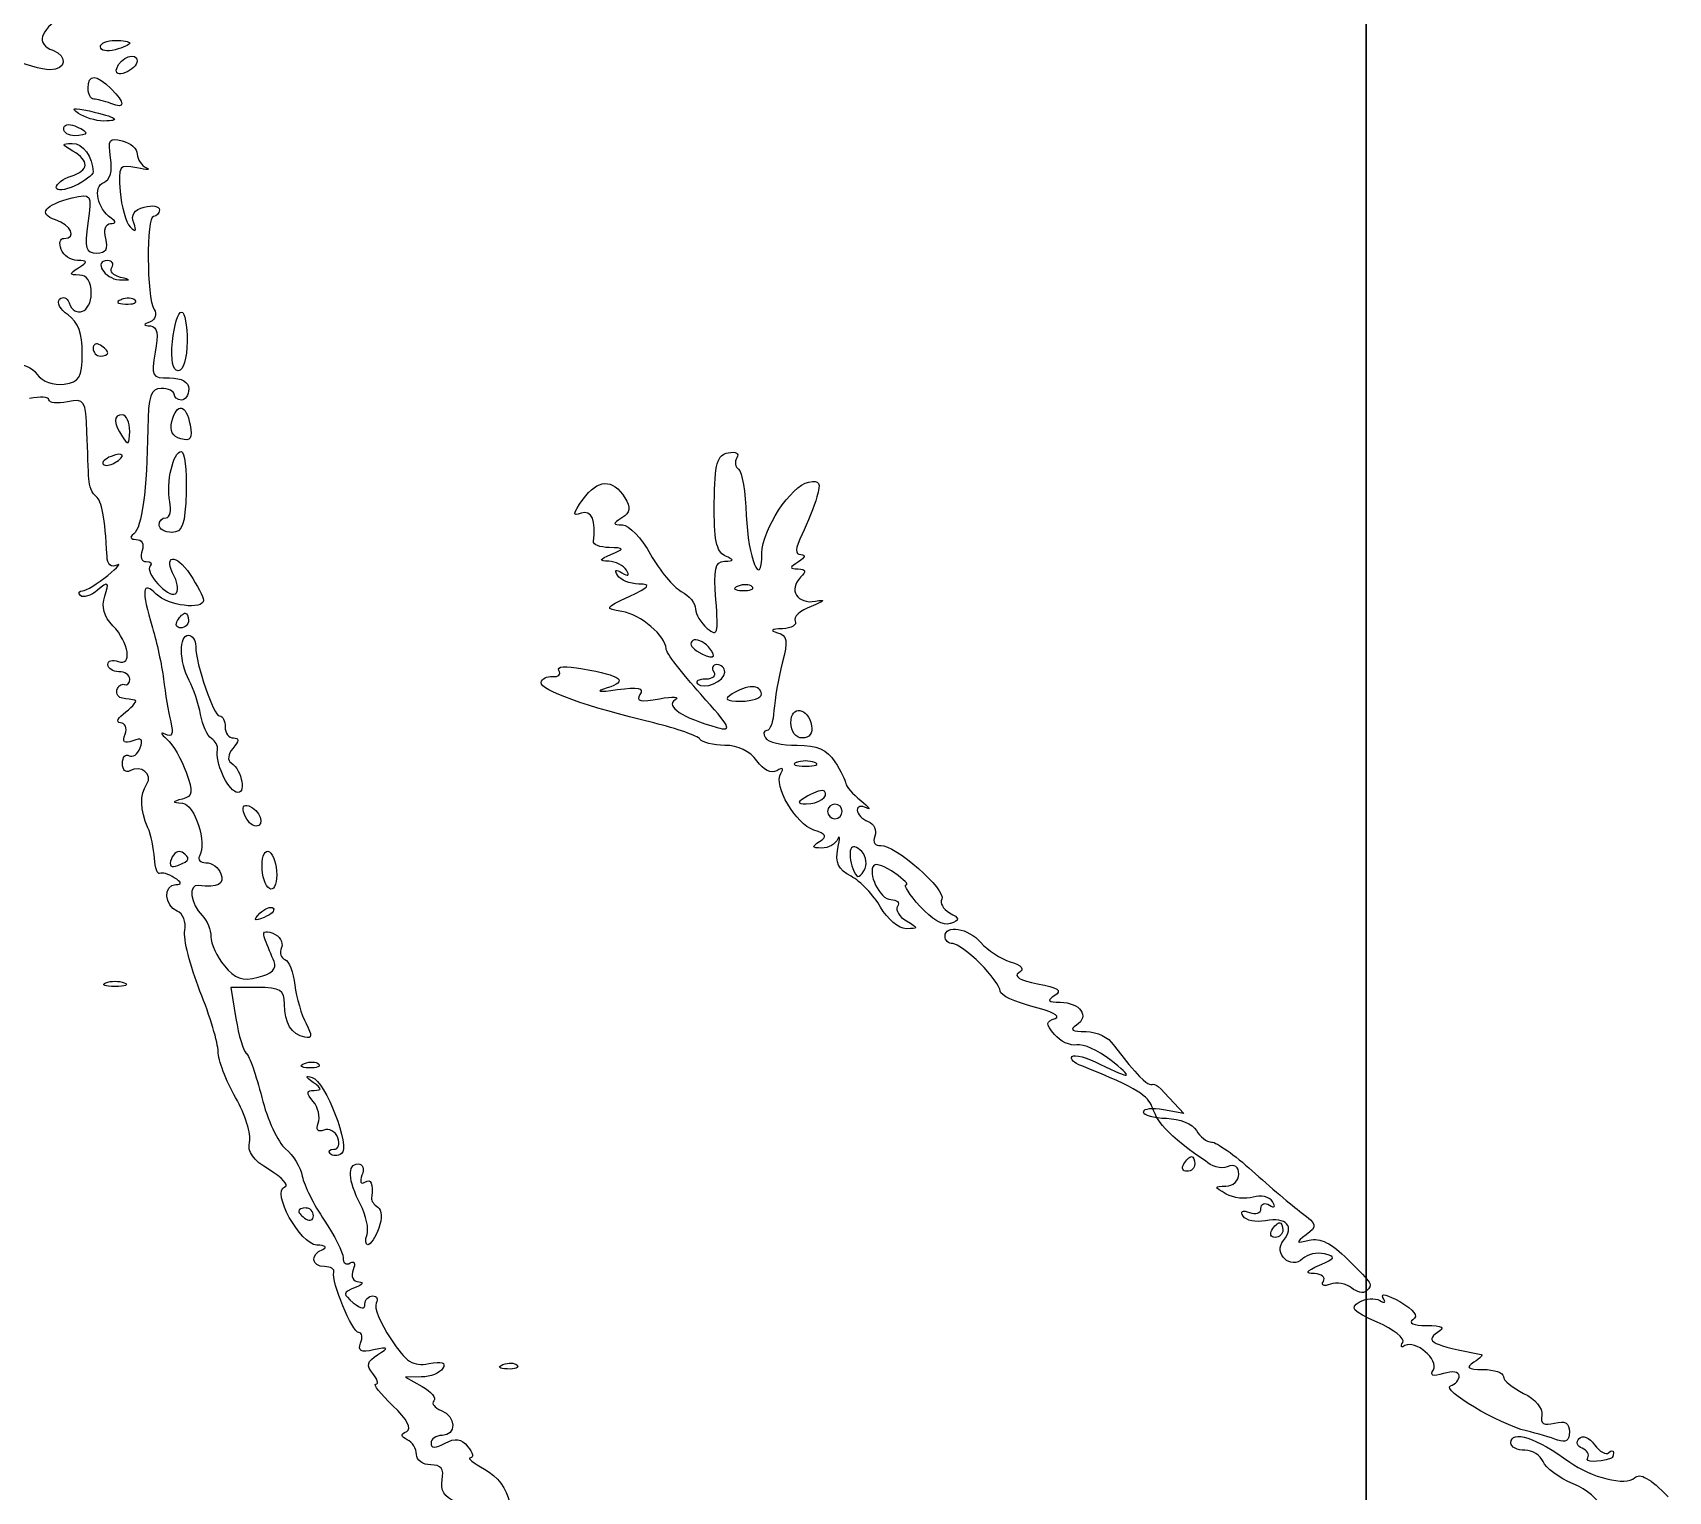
# Model space of a CAD drawing. Extents: x 100 to 384, y 603 to 745.
# Drawn here: x 209.25 to 249.23, y 638.66 to 674.32 of the extents above; entities that cross this region are included whole.
import ezdxf

# ---------------------------------------------------------------- set-up
doc = ezdxf.new("R2010")
doc.units = 0
doc.layers.add('Layer_1', color=7, linetype='CONTINUOUS')

msp = doc.modelspace()

# ---------------------------------------------------------------- linework, layer by layer
at = {"layer": 'Layer_1', "color": 7}
for points in [[(241.84093, 728.086572), (241.84093, 619.746554)], [(241.84093, 619.746554), (241.84093, 728.086572)], [(211.513397, 673.344575), (211.514162, 673.344544)], [(211.155891, 672.587283), (211.155579, 672.588094)], [(210.975324, 672.161236), (210.975579, 672.161207)], [(211.177689, 668.580905), (211.179277, 668.580846)], [(211.406644, 667.793449), (211.406899, 667.792967)], [(212.802593, 666.054196), (212.80231, 666.054196)], [(212.865664, 664.388637), (212.866373, 664.388612)], [(211.163119, 663.961629), (211.163403, 663.961941)], [(212.651535, 662.104298), (212.65094, 662.104366)], [(226.487526, 660.790933), (226.488036, 660.790763)], [(225.379973, 659.459803), (225.380568, 659.459832)], [(225.971734, 658.872748), (225.972471, 658.872748)], [(226.835677, 658.331385), (226.835932, 658.331385)], [(227.913381, 656.478136), (227.913154, 656.478136)], [(214.215919, 655.756645), (214.219009, 655.756637)], [(228.19608, 655.66319), (228.195768, 655.662994)], [(214.70637, 654.922766), (214.705803, 654.922862)], [(212.895882, 654.283242), (212.895598, 654.283069)], [(229.242036, 654.36065), (229.242603, 654.360656)], [(214.901308, 652.690862), (214.903094, 652.69021)], [(231.681986, 652.538965), (231.676345, 652.538554)], [(211.258902, 651.001402), (211.259327, 651.001402)], [(214.744751, 650.977169), (214.093378, 650.977169), (214.215551, 650.219533)], [(216.002597, 649.012465), (216.002398, 649.012323)], [(236.915393, 648.402248), (237.381636, 647.896904), (236.888152, 647.986365)], [(216.792357, 646.915836), (216.796609, 646.915391)], [(237.46299, 646.484615), (237.462707, 646.484615)], [(215.928952, 645.586877), (215.928952, 645.587133)], [(217.70602, 645.093507), (217.706871, 645.093238)], [(241.842518, 643.553303), (241.843567, 643.553714)], [(218.749737, 641.455529), (218.356373, 641.449293), (218.765951, 641.221897)], [(220.851938, 641.650921), (220.851938, 641.651261)], [(246.526146, 639.912756), (246.523226, 639.913045)], [(247.841592, 639.469363), (247.841592, 639.468904)]]:
    msp.add_lwpolyline(points, dxfattribs=at)
for points in [[(211.259327, 673.901821)], [(210.272445, 671.799421)], [(210.272474, 670.575368)], [(210.902049, 666.6829)], [(211.440348, 664.977195)], [(212.864956, 659.770376)], [(228.06186, 657.077346)], [(228.855504, 655.461479)], [(215.031504, 653.396854)], [(239.617123, 644.868797)]]:
    msp.add_lwpolyline(points, close=True, dxfattribs=at)
for points in [[(209.959302, 674.711722), (209.412471, 674.368639), (209.324058, 674.046128), (209.734231, 673.888915)], [(210.900291, 673.97059), (210.900291, 674.059995), (211.061015, 674.133299), (211.259327, 674.133299)], [(211.259327, 674.133299), (211.457186, 674.133299), (211.61842, 674.102231), (211.61842, 674.064558)], [(209.667334, 673.415226), (209.481948, 673.415226), (209.01922, 673.545251), (208.639123, 673.703997)], [(209.734231, 673.888915), (210.115689, 673.742506), (210.068804, 673.415226), (209.667334, 673.415226)], [(211.259327, 673.901821), (211.061186, 673.850231), (210.900291, 673.880562), (210.900291, 673.97059)], [(211.61842, 674.064558), (211.61842, 674.026716), (211.457696, 673.953412), (211.259327, 673.901821)], [(211.300146, 673.448803), (211.389437, 673.717187), (211.797626, 673.864957), (211.797626, 673.628944)], [(210.601491, 672.966349), (210.601491, 673.313196), (210.803034, 673.308556), (211.157167, 672.952742)], [(211.514162, 673.344544), (211.339264, 673.277335), (211.257626, 673.317332), (211.300146, 673.448803)], [(211.797626, 673.628944), (211.797626, 673.532623), (211.668367, 673.40461), (211.513397, 673.344575)], [(210.736704, 672.697029), (210.663286, 672.697029), (210.601491, 672.818323), (210.601491, 672.966349)], [(211.157167, 672.952742), (211.51762, 672.592255), (211.516911, 672.448524), (211.155891, 672.587283)], [(210.36219, 672.346281), (210.164899, 672.479283), (210.236899, 672.496036), (210.631198, 672.408048)], [(211.155579, 672.588094), (211.000241, 672.647933), (210.810886, 672.697029), (210.736704, 672.697029)], [(210.003437, 671.973412), (210.003437, 672.06894), (210.125611, 672.100801), (210.272445, 672.043881)], [(210.975579, 672.161207), (210.785941, 672.163129), (210.510329, 672.246077), (210.36219, 672.346281)], [(210.631198, 672.408048), (211.29133, 672.260306), (211.434678, 672.157721), (210.975324, 672.161236)], [(210.272445, 671.799393), (210.125327, 671.799393), (210.003437, 671.877573), (210.003437, 671.973412)], [(210.272445, 672.043881), (210.419563, 671.98699), (210.541453, 671.908782), (210.541453, 671.869891)], [(210.541453, 671.869891), (210.541453, 671.831056), (210.41928, 671.799421), (210.272445, 671.799421)], [(211.148634, 671.263206), (211.080036, 671.706751), (211.116603, 671.762013), (211.435586, 671.678671)], [(210.228282, 671.426042), (209.949352, 671.588325), (209.947368, 671.609755), (210.208439, 671.614461)], [(210.182644, 670.812043), (210.625245, 670.952557), (210.642225, 671.184516), (210.228282, 671.426042)], [(210.208439, 671.614461), (210.473195, 671.61928), (210.72134, 671.281075), (210.72134, 670.915902)], [(211.435586, 671.678671), (211.63883, 671.625833), (211.803211, 671.47744), (211.803211, 671.349132)], [(211.803211, 671.349132), (211.803211, 671.220723), (211.904691, 671.071819), (212.028282, 671.018139)], [(210.72134, 670.915902), (210.72134, 670.841039), (210.518379, 670.68777), (210.272474, 670.575368)], [(210.98139, 670.656212), (211.141264, 670.717752), (211.202209, 670.932901), (211.148634, 671.263206)], [(211.791872, 671.014171), (211.354741, 671.103235), (211.332801, 671.072338), (211.382776, 670.437675)], [(212.028282, 671.018139), (212.152723, 670.964423), (212.045289, 670.96292), (211.791872, 671.014171)], [(209.823608, 670.534475), (209.823608, 670.62439), (209.984332, 670.749256), (210.182644, 670.812043)], [(210.272445, 670.575294), (210.026115, 670.462702), (209.823608, 670.444362), (209.823608, 670.534475)], [(211.162524, 669.786922), (210.826619, 670.017039), (210.714849, 670.553867), (210.98139, 670.656212)], [(209.805721, 669.745049), (209.363516, 669.885335), (209.53728, 670.114188), (210.212776, 670.28093)], [(210.212776, 670.28093), (210.683129, 670.397009), (210.689819, 670.386067), (210.593044, 669.665245)], [(211.382776, 670.437675), (211.414241, 670.068839), (211.522808, 669.67992), (211.630241, 669.573388)], [(211.973233, 670.057432), (212.177044, 670.110525), (212.342502, 670.081243), (212.342502, 669.991073)], [(210.009249, 669.290462), (210.334382, 669.290462), (210.184997, 669.624809), (209.805721, 669.745049)], [(211.145516, 669.652305), (211.287532, 669.654215), (211.292918, 669.695675), (211.162524, 669.786922)], [(211.714997, 669.670277), (211.640729, 669.867284), (211.7235, 669.991958), (211.973233, 670.057432)], [(212.197368, 669.828336), (212.016801, 669.828336), (212.030691, 667.84267), (212.214376, 667.554576)], [(212.342502, 669.991073), (212.342502, 669.901697), (212.277872, 669.828336), (212.197368, 669.828336)], [(210.593044, 669.665245), (210.510556, 669.048772), (210.545422, 668.931398), (210.809611, 668.931398)], [(211.030997, 669.290462), (210.977989, 669.495974), (211.02836, 669.650715), (211.145516, 669.652305)], [(211.630241, 669.573388), (211.770272, 669.434207), (211.794083, 669.461562), (211.714997, 669.670277)], [(209.9398, 669.021171), (209.884524, 669.169395), (209.914288, 669.290462), (210.009249, 669.290462)], [(210.338124, 668.74913), (210.176549, 668.751043), (209.996634, 668.872947), (209.9398, 669.021171)], [(210.809611, 668.931398), (211.036099, 668.931398), (211.097129, 669.032566), (211.030997, 669.290462)], [(210.386313, 668.39565), (210.133179, 668.397563), (210.129778, 668.421729), (210.363636, 668.57239)], [(210.363636, 668.57239), (210.596077, 668.723363), (210.593242, 668.746862), (210.338124, 668.74913)], [(211.076379, 668.747693), (210.724033, 668.747693), (211.000694, 668.299816), (211.363926, 668.281198)], [(211.179277, 668.580846), (211.234836, 668.672546), (211.19345, 668.747693), (211.076379, 668.747693)], [(211.392272, 668.338968), (211.218225, 668.380269), (211.121847, 668.489261), (211.177689, 668.580905)], [(210.678111, 667.944065), (210.678111, 668.237567), (210.576348, 668.393858), (210.386313, 668.39565)], [(211.363926, 668.281198), (211.65031, 668.266174), (211.655129, 668.276379), (211.392272, 668.338968)], [(210.1107, 667.418837), (209.91596, 667.55507), (209.823693, 667.729012), (209.904905, 667.805338)], [(209.904905, 667.805338), (209.98626, 667.88176), (210.089724, 667.84318), (210.134228, 667.719703)], [(210.134228, 667.719703), (210.276244, 667.317969), (210.678111, 667.48318), (210.678111, 667.944065)], [(211.406899, 667.792967), (211.264883, 667.735566), (211.305419, 667.693074), (211.516316, 667.684542)], [(211.750741, 667.778992), (211.692064, 667.838548), (211.535025, 667.845125), (211.406644, 667.793449)], [(211.516316, 667.684542), (211.705954, 667.676889), (211.811686, 667.719096), (211.750741, 667.778992)], [(210.458908, 666.480402), (210.461516, 666.968292), (210.359696, 667.243862), (210.1107, 667.418837)], [(212.214376, 667.554576), (212.286376, 667.439631), (212.246124, 667.304674), (212.120833, 667.254566)], [(212.663412, 666.772345), (212.701963, 667.167321), (212.799475, 667.490488), (212.88253, 667.490488)], [(212.88253, 667.490488), (212.964452, 667.490488), (213.026247, 667.167321), (213.021711, 666.772345)], [(212.120833, 667.254566), (211.944518, 667.183501), (211.945652, 667.160427), (212.126502, 667.149599)], [(212.126502, 667.149599), (212.293746, 667.138827), (212.326628, 666.959536), (212.241872, 666.507042)], [(210.902049, 666.682815), (210.802836, 666.743732), (210.722899, 666.708894), (210.722899, 666.603729)], [(210.722899, 666.603729), (210.722899, 666.499215), (210.802836, 666.413609), (210.902049, 666.413609)], [(211.081482, 666.492752), (211.081482, 666.536264), (211.001545, 666.621927), (210.902049, 666.6829)], [(212.241872, 666.507042), (212.130471, 665.919213), (212.154849, 665.878666), (212.592773, 665.878666)], [(212.80231, 666.054196), (212.667948, 666.054196), (212.618058, 666.30835), (212.663412, 666.772345)], [(213.021711, 666.772345), (213.01916, 666.353441), (212.924483, 666.054196), (212.802593, 666.054196)], [(208.86116, 666.182676), (209.004593, 666.238235), (209.225837, 666.144635), (209.350108, 665.974755)], [(210.014719, 665.727744), (210.392124, 665.781035), (210.45426, 665.886342), (210.458908, 666.480402)], [(210.902049, 666.413609), (211.001545, 666.413609), (211.081482, 666.449269), (211.081482, 666.492752)], [(209.350108, 665.974755), (209.486455, 665.788405), (209.749878, 665.69044), (210.014719, 665.727744)], [(212.592773, 665.878666), (212.889986, 665.878666), (213.061652, 665.779992), (213.061652, 665.609374)], [(209.644203, 665.341007), (209.644203, 665.412242), (209.429337, 665.429732), (209.168776, 665.379927)], [(210.093126, 665.297155), (209.847078, 665.249873), (209.644203, 665.269659), (209.644203, 665.341007)], [(210.571897, 664.554112), (210.543551, 665.335667), (210.517472, 665.378062), (210.093126, 665.297155)], [(212.388508, 665.62162), (212.129138, 665.621116), (212.072134, 665.449019), (212.061249, 664.627745)], [(212.702786, 665.481078), (212.702786, 665.558521), (212.561904, 665.621819), (212.388508, 665.62162)], [(212.882219, 665.340083), (212.783006, 665.340083), (212.702786, 665.403579), (212.702786, 665.481078)], [(213.061652, 665.609374), (213.061652, 665.461151), (212.981715, 665.340083), (212.882219, 665.340083)], [(211.440348, 664.977257), (211.215277, 664.977257), (211.215277, 664.786712), (211.440348, 664.438643)], [(211.61723, 664.573232), (211.618534, 664.795355), (211.539844, 664.977192), (211.440348, 664.977195)], [(212.647255, 664.812904), (212.771696, 665.284825), (212.995604, 665.244136), (213.09357, 664.73223)], [(210.617819, 663.411078), (210.60648, 663.583878), (210.589472, 664.098253), (210.571897, 664.554112)], [(211.440348, 664.438643), (211.580096, 664.220857), (211.614962, 664.246568), (211.61723, 664.573232)], [(212.061249, 664.627745), (212.038571, 663.141577), (211.917532, 662.213738), (211.715337, 662.066093)], [(212.866373, 664.388612), (212.663412, 664.441336), (212.588861, 664.588256), (212.647255, 664.812904)], [(213.09357, 664.73223), (213.155932, 664.399636), (213.110578, 664.325374), (212.865664, 664.388637)], [(211.163403, 663.961941), (211.012033, 663.903519), (210.92586, 663.81709), (210.971497, 663.769979)], [(210.971497, 663.769979), (211.018836, 663.72281), (211.142993, 663.73772), (211.248442, 663.802605)], [(211.248442, 663.802605), (211.534798, 663.979544), (211.479182, 664.083122), (211.163119, 663.961629)], [(212.598811, 662.853404), (212.506968, 663.329307), (212.678464, 664.079213), (212.880008, 664.079213)], [(212.880008, 664.079213), (212.960228, 664.079213), (213.013236, 663.634854), (212.997078, 663.09175)], [(225.907302, 662.822016), (225.921475, 663.799484), (225.973066, 663.998584), (226.246949, 664.051158)], [(226.246949, 664.051158), (226.435737, 664.087499), (226.524461, 664.035851), (226.459831, 663.929495)], [(226.459831, 663.929495), (226.398319, 663.827987), (226.415044, 663.702072), (226.501217, 663.649574)], [(210.793567, 662.979974), (210.705409, 663.044349), (210.625756, 663.238182), (210.617819, 663.411078)], [(222.701403, 662.913323), (223.061516, 663.411736), (223.425541, 663.425626), (223.720345, 662.952243)], [(226.501217, 663.649574), (226.585973, 663.597162), (226.670445, 663.087878), (226.689721, 662.5181)], [(227.070867, 661.593138), (227.070867, 662.166967), (227.783384, 663.248151), (228.216574, 663.331578)], [(228.216574, 663.331578), (228.481897, 663.382573), (228.518719, 663.316271), (228.417267, 662.973741)], [(211.062858, 661.515333), (211.011267, 662.48843), (210.936716, 662.874877), (210.793567, 662.979974)], [(212.997078, 663.09175), (212.971567, 662.281398), (212.910338, 662.104298), (212.651535, 662.104298)], [(222.656332, 662.575955), (222.432962, 662.490065), (222.439765, 662.552427), (222.701403, 662.913323)], [(223.720345, 662.952243), (223.873132, 662.705062), (223.857825, 662.594108), (223.650896, 662.461262)], [(228.417267, 662.973741), (228.348952, 662.74249), (228.186244, 662.331104), (228.054603, 662.059556)], [(212.5047, 662.463374), (212.598244, 662.463374), (212.64048, 662.639037), (212.598811, 662.853404)], [(222.952637, 661.880081), (223.030023, 662.375914), (222.905866, 662.671437), (222.656332, 662.575955)], [(226.166389, 661.533579), (225.958893, 661.625847), (225.89653, 661.940671), (225.907302, 662.822016)], [(226.689721, 662.5181), (226.723453, 661.49911), (227.070867, 660.654969), (227.070867, 661.593138)], [(212.335756, 662.283856), (212.335756, 662.382643), (212.411157, 662.463374), (212.5047, 662.463374)], [(212.65094, 662.104366), (212.477743, 662.104366), (212.335756, 662.185154), (212.335756, 662.283856)], [(223.650896, 662.461262), (223.415337, 662.310601), (223.417037, 662.289256), (223.665069, 662.28679)], [(223.665069, 662.28679), (223.818707, 662.284868), (224.127711, 661.96097), (224.349636, 661.566118)], [(211.715337, 662.066093), (211.605919, 661.986383), (211.632565, 661.933205), (211.778266, 661.931476)], [(211.778266, 661.931476), (211.919431, 661.929562), (211.979809, 661.816871), (211.918014, 661.659406)], [(223.335371, 661.732736), (223.112568, 661.739539), (222.941015, 661.805955), (222.952637, 661.880081)], [(223.381293, 661.565832), (223.723945, 661.71312), (223.72196, 661.720745), (223.335371, 661.732736)], [(228.054603, 662.059556), (227.880556, 661.696566), (227.873186, 661.565095), (228.026256, 661.563082)], [(211.304086, 661.306448), (211.166323, 661.235496), (211.072779, 661.316085), (211.062858, 661.515333)], [(211.079299, 661.051726), (211.32563, 661.255537), (211.42711, 661.370213), (211.304086, 661.306448)], [(211.918014, 661.659406), (211.862738, 661.511183), (211.903841, 661.390115), (212.019494, 661.390115)], [(212.019494, 661.390115), (212.13288, 661.390115), (212.175683, 661.342805), (212.11899, 661.28529)], [(212.70973, 661.018448), (212.42037, 661.558822), (212.742612, 661.608462), (213.092096, 661.077437)], [(223.326867, 661.3989), (223.07997, 661.409671), (223.090741, 661.439889), (223.381293, 661.565832)], [(223.758527, 661.178903), (223.689362, 661.292855), (223.493771, 661.391841), (223.326867, 661.3989)], [(224.349636, 661.566118), (224.571872, 661.171272), (224.90962, 660.764469), (225.100902, 660.662113)], [(225.94642, 660.452936), (225.88746, 661.209936), (225.923743, 661.388726), (226.15505, 661.398962)], [(226.15505, 661.398962), (226.402798, 661.410584), (226.403649, 661.426458), (226.166389, 661.533579)], [(227.968713, 661.38637), (227.739674, 661.238289), (227.738823, 661.211841), (227.957374, 661.20963)], [(228.026256, 661.563082), (228.149563, 661.561166), (228.124335, 661.487114), (227.968713, 661.38637)], [(210.465882, 660.677074), (210.556307, 660.678985), (210.832401, 660.847805), (211.079299, 661.051726)], [(211.006619, 660.546057), (211.119154, 660.897241), (211.099311, 660.912775), (210.831721, 660.69085)], [(212.266845, 660.595207), (211.922861, 660.939157), (211.895507, 660.695808), (212.174152, 659.773276)], [(212.11899, 661.28529), (211.972156, 661.137548), (212.554874, 660.490971), (212.735242, 660.602404)], [(212.735242, 660.602404), (212.816313, 660.652577), (212.803557, 660.839975), (212.70973, 661.018448)], [(213.092096, 661.077437), (213.271529, 660.805084), (213.419214, 660.521665), (213.419837, 660.447607)], [(223.543094, 661.054859), (223.458338, 661.192027), (223.494905, 661.213003), (223.650811, 661.116881)], [(224.064584, 660.840644), (223.846883, 660.844613), (223.613592, 660.941019), (223.543094, 661.054859)], [(223.650811, 661.116881), (223.805582, 661.020814), (223.843, 661.041706), (223.758527, 661.178903)], [(228.015485, 661.005536), (227.710987, 660.701095), (227.937815, 660.339499), (228.381041, 660.420867)], [(227.957374, 661.20963), (228.15013, 661.207714), (228.166004, 661.15427), (228.015485, 661.005536)], [(210.416842, 660.55765), (210.354763, 660.621146), (210.37574, 660.674778), (210.465882, 660.677074)], [(210.831721, 660.69085), (210.667311, 660.554079), (210.48031, 660.494211), (210.416842, 660.55765)], [(211.205611, 659.820875), (210.985359, 660.045662), (210.92243, 660.27947), (211.006619, 660.546057)], [(213.419837, 660.447607), (213.421085, 660.198753), (212.551897, 660.309956), (212.266845, 660.595207)], [(223.651293, 660.171039), (223.21728, 660.244144), (223.223148, 660.256532), (223.830726, 660.540141)], [(223.830726, 660.540141), (224.332458, 660.774481), (224.37974, 660.83504), (224.064584, 660.840644)], [(225.100902, 660.662113), (225.292524, 660.55964), (225.448543, 660.367556), (225.448543, 660.23502)], [(226.488036, 660.790763), (226.346304, 660.733362), (226.386556, 660.69087), (226.597453, 660.68231)], [(226.831595, 660.77676), (226.772918, 660.836316), (226.615878, 660.842892), (226.487526, 660.790933)], [(226.597453, 660.68231), (226.787091, 660.674656), (226.89288, 660.716864), (226.831595, 660.77676)], [(212.786152, 659.949894), (212.845963, 660.048653), (212.931853, 660.129384), (212.976641, 660.129384)], [(212.976641, 660.129384), (213.020294, 660.129384), (213.055444, 660.048568), (213.055444, 659.949894)], [(224.728515, 659.258765), (224.728515, 659.566755), (224.105346, 660.094498), (223.651293, 660.171039)], [(225.448543, 660.23502), (225.448543, 660.102585), (225.578653, 659.887251), (225.734389, 659.756761)], [(225.734389, 659.756761), (225.990641, 659.543851), (226.012467, 659.615397), (225.94642, 660.452936)], [(228.27786, 660.296058), (228.005734, 660.187803), (227.828653, 660.025264), (227.884496, 659.934984)], [(228.381041, 660.420867), (228.647781, 660.469907), (228.613765, 660.429655), (228.27786, 660.296058)], [(211.332886, 658.94936), (211.691866, 658.811511), (211.605012, 659.412383), (211.205611, 659.820875)], [(212.174152, 659.773276), (212.279034, 659.428311), (212.39979, 658.863306), (212.44316, 658.517692)], [(212.864956, 659.770376), (212.75979, 659.770376), (212.724924, 659.851191), (212.786152, 659.949894)], [(213.055444, 659.949894), (213.055444, 659.851135), (212.970121, 659.770376), (212.864956, 659.770376)], [(227.571437, 659.74991), (227.302713, 659.736303), (227.260023, 659.701494), (227.449264, 659.65098)], [(227.884496, 659.934984), (227.939204, 659.8447), (227.799456, 659.761362), (227.571437, 659.74991)], [(213.070071, 658.486043), (212.827141, 658.941724), (212.818071, 659.590824), (213.053063, 659.590824)], [(213.053063, 659.590824), (213.152275, 659.590824), (213.232496, 659.468395), (213.232496, 659.318698)], [(213.232496, 659.318698), (213.232496, 658.883356), (213.665913, 657.615917), (213.814817, 657.615917)], [(225.380568, 659.459832), (225.295812, 659.408581), (225.337198, 659.297038), (225.46986, 659.211999)], [(225.765173, 659.302594), (225.636197, 659.440443), (225.464389, 659.511054), (225.379973, 659.459803)], [(225.46986, 659.211999), (225.848625, 658.971989), (226.021907, 659.025167), (225.765173, 659.302594)], [(227.449264, 659.65098), (227.694178, 659.585415), (227.714587, 659.465368), (227.57002, 658.908774)], [(211.082304, 658.871974), (211.082304, 658.967587), (211.196256, 659.002567), (211.332886, 658.94936)], [(225.574911, 658.149704), (225.109406, 658.667494), (224.728515, 659.166559), (224.728515, 659.258765)], [(227.57002, 658.908774), (227.474209, 658.543499), (227.383217, 658.022457), (227.366493, 657.750906)], [(211.351311, 658.698012), (211.204193, 658.698012), (211.082304, 658.776192), (211.082304, 658.871974)], [(211.620319, 658.518551), (211.620319, 658.617282), (211.498146, 658.698012), (211.351311, 658.698012)], [(211.48539, 658.383934), (211.558808, 658.358422), (211.620319, 658.419849), (211.620319, 658.518551)], [(212.44316, 658.517692), (212.487381, 658.172089), (212.567318, 657.700761), (212.619759, 657.47031)], [(221.67648, 658.431638), (221.693488, 658.526173), (221.814244, 658.592334), (221.955976, 658.578954)], [(221.955976, 658.578954), (222.096291, 658.565065), (222.16659, 658.631083), (222.106496, 658.72508)], [(222.106496, 658.72508), (222.043, 658.829537), (222.268071, 658.847339), (222.692049, 658.771002)], [(222.692049, 658.771002), (223.644546, 658.598939), (223.816893, 658.463726), (223.291321, 658.300944)], [(225.694392, 658.513769), (225.524313, 658.513769), (225.435305, 658.463397), (225.49625, 658.401715)], [(225.49625, 658.401715), (225.652723, 658.244818), (226.162222, 658.463482), (226.162222, 658.687561)], [(225.893951, 658.693259), (225.953762, 658.594528), (225.865604, 658.513769), (225.694392, 658.513769)], [(225.972471, 658.872748), (225.867305, 658.872748), (225.832723, 658.791961), (225.893951, 658.693259)], [(226.162222, 658.687561), (226.162222, 658.789466), (226.076899, 658.872748), (225.971734, 658.872748)], [(211.44117, 658.047234), (211.341957, 658.05999), (211.282713, 658.150614), (211.305957, 658.249316)], [(211.305957, 658.249316), (211.331469, 658.348047), (211.411973, 658.408538), (211.48539, 658.383934)], [(213.350417, 657.648867), (213.302795, 657.909655), (213.17722, 658.286382), (213.070071, 658.486043)], [(224.429856, 657.443951), (222.787406, 657.837961), (221.651904, 658.245291), (221.67648, 658.431638)], [(223.291321, 658.300944), (222.987787, 658.206833), (223.06625, 658.193794), (223.53425, 658.259841)], [(223.53425, 658.259841), (224.050127, 658.332465), (224.190839, 658.301539), (224.089812, 658.13815)], [(224.089812, 658.13815), (223.987765, 657.974421), (224.109655, 657.948824), (224.565919, 658.036585)], [(224.565919, 658.036585), (224.902562, 658.101328), (225.074908, 658.087835), (224.949419, 658.006991)], [(225.978934, 657.333655), (226.360675, 657.225513), (226.305371, 657.337623), (225.574911, 658.149704)], [(226.342222, 658.154645), (226.131324, 658.019035), (226.182631, 657.97986), (226.567009, 657.977905)], [(226.835932, 658.331385), (226.711491, 658.329474), (226.490247, 658.250342), (226.342222, 658.154645)], [(226.567009, 657.977905), (226.838568, 657.975983), (227.060748, 658.055829), (227.060748, 658.154645)], [(227.060748, 658.154645), (227.060748, 658.253375), (226.958984, 658.332859), (226.835677, 658.331385)], [(211.389551, 657.446958), (211.267661, 657.450927), (211.328889, 657.571201), (211.520228, 657.71625)], [(211.744732, 658.002277), (211.677551, 658.015033), (211.539504, 658.034705), (211.44117, 658.047234)], [(211.520228, 657.71625), (211.712417, 657.86127), (211.81299, 657.989906), (211.744732, 658.002277)], [(224.949419, 658.006991), (224.705639, 657.848959), (225.120631, 657.576711), (225.978934, 657.333655)], [(227.366493, 657.750906), (227.349485, 657.479347), (227.271249, 657.257185), (227.191595, 657.257185)], [(227.779444, 657.451412), (227.779444, 657.888945), (228.199028, 657.827113), (228.286363, 657.376662)], [(211.505204, 657.169929), (211.561614, 657.319456), (211.507784, 657.44384), (211.389551, 657.446958)], [(212.619759, 657.47031), (212.688924, 657.166757), (212.653491, 657.08386), (212.485397, 657.169418)], [(213.614606, 657.064664), (213.516244, 657.125127), (213.396622, 657.388071), (213.350417, 657.648867)], [(213.814817, 657.615917), (213.888801, 657.615917), (213.950313, 657.494623), (213.950313, 657.346626)], [(213.950313, 657.346626), (213.950313, 657.198403), (214.040738, 657.077335), (214.152423, 657.077335)], [(225.557082, 657.046732), (225.507475, 657.128682), (224.999252, 657.307321), (224.429856, 657.443951)], [(228.061774, 657.077366), (227.895381, 657.077366), (227.779444, 657.230834), (227.779444, 657.451412)], [(228.286363, 657.376662), (228.321513, 657.199582), (228.230521, 657.077346), (228.06186, 657.077346)], [(211.692291, 657.01048), (211.48196, 656.930288), (211.430653, 656.97533), (211.505204, 657.169929)], [(211.872858, 656.83391), (211.954212, 657.04631), (211.907441, 657.092628), (211.692291, 657.01048)], [(212.485397, 657.169418), (212.356704, 657.234502), (212.373995, 657.18104), (212.524231, 657.04974)], [(212.524231, 657.04974), (212.671349, 656.918949), (212.885875, 656.553694), (212.998779, 656.237965)], [(213.762858, 656.791546), (213.779866, 656.881177), (213.712685, 657.004201), (213.614606, 657.064664)], [(214.152423, 657.077335), (214.29614, 657.077335), (214.293589, 657.006185), (214.141085, 656.824003)], [(226.166871, 656.8978), (225.88196, 656.8978), (225.607652, 656.964896), (225.557082, 657.046732)], [(227.191595, 657.257185), (227.112508, 657.257185), (227.0955, 657.176369), (227.156162, 657.077695)], [(227.156162, 657.077695), (227.215973, 656.978936), (227.566108, 656.898205), (227.931551, 656.898205)], [(211.441708, 656.453812), (211.441708, 656.613431), (211.513141, 656.699632), (211.601582, 656.645009)], [(211.601582, 656.645009), (211.690023, 656.590357), (211.813047, 656.675623), (211.872858, 656.83391)], [(214.219009, 655.756637), (213.988836, 655.844964), (213.707979, 656.48164), (213.762858, 656.791546)], [(214.141085, 656.824003), (214.017494, 656.676091), (214.001053, 656.527819), (214.097148, 656.467719)], [(226.949885, 656.519264), (226.784625, 656.75556), (226.490105, 656.8978), (226.166871, 656.8978)], [(227.436622, 656.27778), (227.300842, 656.194357), (227.111119, 656.289403), (226.949885, 656.519264)], [(228.362162, 656.478136), (228.237721, 656.527941), (228.036801, 656.527941), (227.913381, 656.478136)], [(227.931551, 656.898205), (228.423362, 656.898205), (228.663683, 656.793465), (228.857063, 656.494245)], [(211.621141, 656.274322), (211.521929, 656.213349), (211.441708, 656.294732), (211.441708, 656.453812)], [(212.030974, 655.944143), (212.200203, 656.185825), (211.887825, 656.438576), (211.621141, 656.274322)], [(212.998779, 656.237965), (213.174244, 655.747603), (213.160354, 655.652529), (212.909488, 655.585532)], [(214.097148, 656.467719), (214.373526, 656.296931), (214.479683, 655.654961), (214.215919, 655.756645)], [(228.34334, 654.826164), (227.900852, 654.966507), (227.348634, 655.912616), (227.534134, 656.212612)], [(227.534134, 656.212612), (227.612937, 656.340625), (227.577787, 656.364322), (227.436622, 656.27778)], [(227.913154, 656.478136), (227.788713, 656.428133), (227.890477, 656.387597), (228.137658, 656.387597)], [(228.137658, 656.387597), (228.383989, 656.387597), (228.485526, 656.428331), (228.362162, 656.478136)], [(228.857063, 656.494245), (228.999929, 656.272123), (229.121252, 656.033179), (229.124653, 655.963359)], [(212.062156, 654.883577), (211.870817, 655.322607), (211.859478, 655.700074), (212.030974, 655.944143)], [(228.152682, 655.46712), (228.455082, 655.461451), (228.727293, 655.65021), (228.600045, 655.777341)], [(228.600045, 655.777341), (228.557809, 655.819237), (228.376392, 655.767703), (228.19608, 655.66319)], [(229.124653, 655.963359), (229.130323, 655.893655), (229.292464, 655.705746), (229.490124, 655.546085)], [(212.909488, 655.585532), (212.641047, 655.514155), (212.640763, 655.505254), (212.906908, 655.486291)], [(212.906908, 655.486291), (213.203781, 655.46418), (213.513097, 654.499559), (213.321929, 654.190265)], [(214.421204, 655.207172), (214.355157, 655.382126), (214.392858, 655.464246), (214.526086, 655.42028)], [(214.526086, 655.42028), (214.794244, 655.330876), (214.942269, 654.922766), (214.70637, 654.922766)], [(228.195768, 655.662994), (227.92676, 655.506437), (227.918823, 655.471457), (228.152682, 655.46712)], [(228.855504, 655.461479), (228.756291, 655.461479), (228.676071, 655.380692), (228.676071, 655.281989)], [(229.034937, 655.281989), (229.034937, 655.380777), (228.954433, 655.461479), (228.855504, 655.461479)], [(229.625053, 655.369401), (229.500612, 655.431934), (229.399982, 655.406082), (229.399982, 655.312085)], [(229.399982, 655.312085), (229.399982, 655.217946), (229.520738, 655.095206), (229.666439, 655.038995)], [(229.490124, 655.546085), (229.687982, 655.386523), (229.747793, 655.306812), (229.625053, 655.369401)], [(214.705803, 654.922862), (214.608858, 654.922862), (214.480732, 655.050818), (214.421204, 655.207172)], [(228.676071, 655.281989), (228.676071, 655.18323), (228.756008, 655.1025), (228.855504, 655.1025)], [(228.855504, 655.1025), (228.954716, 655.1025), (229.034937, 655.183315), (229.034937, 655.281989)], [(229.666439, 655.038995), (229.811856, 654.982784), (229.888675, 654.820614), (229.8334, 654.678598)], [(212.22373, 654.137776), (212.206723, 654.375631), (212.13699, 654.711154), (212.062156, 654.883577)], [(228.530426, 654.387077), (228.290899, 654.389561), (228.280978, 654.420583), (228.480253, 654.546895)], [(228.480253, 654.546895), (228.67556, 654.670117), (228.64523, 654.730381), (228.34334, 654.826164)], [(228.927277, 654.60869), (228.874269, 654.485411), (228.69597, 654.385632), (228.530426, 654.387077)], [(228.929771, 654.375399), (228.980228, 654.627144), (228.978527, 654.73221), (228.927277, 654.60869)], [(229.8334, 654.678598), (229.775856, 654.526293), (229.834647, 654.43136), (229.979667, 654.447433)], [(212.349305, 653.766157), (212.296297, 653.733275), (212.238187, 653.899952), (212.22373, 654.137776)], [(212.635945, 654.123393), (212.570464, 653.950508), (212.621771, 653.897557), (212.795819, 653.964171)], [(212.895598, 654.283069), (212.807441, 654.337806), (212.689236, 654.26521), (212.635945, 654.123393)], [(212.795819, 653.964171), (213.097368, 654.079825), (213.117834, 654.145645), (212.895882, 654.283242)], [(213.321929, 654.190265), (213.268637, 654.101739), (213.341771, 654.029201), (213.48237, 654.029201)], [(214.852071, 653.956637), (214.852071, 654.210167), (214.92974, 654.357172), (215.031504, 654.294509)], [(215.031504, 654.294509), (215.130716, 654.233451), (215.210937, 653.981593), (215.210937, 653.734709)], [(229.251617, 653.69554), (228.934619, 653.865137), (228.85865, 654.025598), (228.929771, 654.375399)], [(229.242603, 654.360656), (229.207737, 654.268303), (229.231264, 654.05641), (229.295611, 653.889626)], [(229.510477, 654.30339), (229.395957, 654.426981), (229.276902, 654.452861), (229.242036, 654.36065)], [(229.563768, 653.832366), (229.654193, 653.978492), (229.630949, 654.169833), (229.510477, 654.30339)], [(229.979667, 654.447433), (230.308855, 654.483433), (231.599214, 653.347519), (231.46882, 653.136477)], [(212.70837, 653.661672), (212.566071, 653.752664), (212.40339, 653.799351), (212.349305, 653.766157)], [(213.846367, 653.759938), (213.944729, 653.505046), (213.776067, 653.41588), (213.302937, 653.473689)], [(213.48237, 654.029201), (213.624669, 654.029201), (213.78956, 653.908048), (213.846367, 653.759938)], [(215.031504, 653.396854), (214.932008, 653.457487), (214.852071, 653.70975), (214.852071, 653.956637)], [(215.210937, 653.734709), (215.210937, 653.481179), (215.133834, 653.334146), (215.031504, 653.396854)], [(229.295611, 653.889626), (229.390288, 653.643351), (229.439611, 653.632523), (229.563768, 653.832366)], [(229.815031, 653.967286), (229.635882, 653.787882), (229.956763, 653.127537), (230.224779, 653.127537)], [(230.32025, 653.77419), (230.094329, 653.932449), (229.867104, 654.019274), (229.815031, 653.967286)], [(230.599746, 653.486562), (230.670896, 653.486562), (230.547022, 653.616105), (230.32025, 653.77419)], [(212.778102, 652.843131), (212.462691, 652.964426), (212.436952, 653.490312), (212.745504, 653.494059)], [(212.745504, 653.494059), (212.898574, 653.495338), (212.886669, 653.548371), (212.70837, 653.661672)], [(213.302937, 653.473689), (213.0447, 653.505211), (213.098842, 653.023531), (213.387976, 652.734729)], [(229.971815, 652.941448), (229.804571, 653.234046), (229.479806, 653.573398), (229.251617, 653.69554)], [(230.937182, 652.960647), (230.679513, 653.249889), (230.527604, 653.486562), (230.599746, 653.486562)], [(214.801614, 652.791095), (214.924354, 652.914006), (215.068354, 652.968856), (215.123545, 652.913864)], [(215.123545, 652.913864), (215.177403, 652.858872), (215.078757, 652.7581), (214.901308, 652.690862)], [(230.599774, 652.414893), (230.422609, 652.412407), (230.139853, 652.648808), (229.971815, 652.941448)], [(230.224779, 653.127537), (230.371047, 653.127537), (230.446449, 653.051767), (230.387771, 652.959102)], [(230.387771, 652.959102), (230.331362, 652.866466), (230.427456, 652.707357), (230.602354, 652.605494)], [(231.676345, 652.538554), (231.512786, 652.475937), (231.220874, 652.642671), (230.937182, 652.960647)], [(231.46882, 653.136477), (231.413545, 653.044748), (231.500285, 652.896694), (231.659308, 652.806612)], [(212.962921, 652.37288), (213.004023, 652.584033), (212.923236, 652.787306), (212.778102, 652.843131)], [(213.387976, 652.734729), (213.506464, 652.617119), (213.602559, 652.38463), (213.602559, 652.21782)], [(214.903094, 652.69021), (214.647409, 652.592614), (214.626716, 652.61376), (214.801614, 652.791095)], [(230.602354, 652.605494), (230.905434, 652.429037), (230.905179, 652.420137), (230.599774, 652.414893)], [(231.548474, 652.229084), (231.548474, 652.529361), (232.116423, 652.429749), (232.425145, 652.07522)], [(231.659308, 652.806612), (231.913293, 652.664285), (231.916127, 652.629305), (231.681986, 652.538965)], [(213.335082, 650.891832), (213.091869, 651.501887), (212.923519, 652.168327), (212.962921, 652.37288)], [(213.602559, 652.21782), (213.602559, 652.050944), (213.749677, 651.731837), (213.931349, 651.508529)], [(214.928096, 652.146123), (214.849009, 652.34418), (214.899749, 652.386387), (215.1183, 652.302595)], [(215.144946, 651.612997), (215.087686, 651.75694), (214.990174, 651.996884), (214.928096, 652.146123)], [(215.1183, 652.302595), (215.28271, 652.239609), (215.377104, 652.081975), (215.328915, 651.953086)], [(231.736127, 652.049595), (231.632096, 652.049595), (231.548474, 652.13024), (231.548474, 652.229084)], [(215.328915, 651.953086), (215.280159, 651.823911), (215.311907, 651.692752), (215.411403, 651.661064)], [(232.409384, 651.56402), (232.14236, 651.8311), (231.839337, 652.049595), (231.736127, 652.049595)], [(232.425145, 652.07522), (232.583885, 651.891762), (232.90797, 651.681037), (233.14316, 651.606721)], [(213.931349, 651.508529), (214.189586, 651.189161), (214.3659, 651.129049), (214.755579, 651.226878)], [(214.755579, 651.226878), (215.094376, 651.312145), (215.217485, 651.433949), (215.144946, 651.612997)], [(215.411403, 651.661064), (215.506647, 651.629741), (215.616631, 651.34889), (215.654615, 651.037632)], [(232.89493, 650.890769), (232.89493, 650.994375), (232.675245, 651.296976), (232.409384, 651.56402)], [(233.14316, 651.606721), (233.436149, 651.513716), (233.501204, 651.428677), (233.350656, 651.335077)], [(233.350656, 651.335077), (233.214026, 651.250604), (233.389208, 651.149833), (233.808225, 651.071171)], [(211.259327, 651.001402), (211.012997, 651.001402), (210.911488, 651.041796), (211.03454, 651.092196)], [(211.03454, 651.092196), (211.158981, 651.141916), (211.359986, 651.141916), (211.483406, 651.092196)], [(211.483406, 651.092196), (211.607847, 651.04242), (211.508918, 651.001402), (211.258902, 651.001402)], [(215.398874, 650.573215), (215.39757, 650.917417), (215.299378, 650.977169), (214.744751, 650.977169)], [(215.654615, 651.037632), (215.695151, 650.72632), (215.816757, 650.30146), (215.928726, 650.093474)], [(233.808225, 651.071171), (234.30888, 650.976976), (234.419488, 650.901291), (234.229992, 650.781286)], [(213.778789, 649.411092), (213.778789, 649.615357), (213.578663, 650.281808), (213.335082, 650.891832)], [(215.897545, 649.762736), (215.570483, 649.829435), (215.402077, 650.103276), (215.398874, 650.573215)], [(233.702493, 650.508437), (233.258275, 650.615786), (232.89493, 650.787565), (232.89493, 650.890769)], [(234.241047, 650.223437), (234.388165, 650.272901), (234.14637, 650.401311), (233.702493, 650.508437)], [(234.229992, 650.781286), (234.030433, 650.655116), (234.062181, 650.618096), (234.365488, 650.615913)], [(234.365488, 650.615913), (234.851289, 650.611661), (235.092574, 650.269054), (234.758143, 650.057213)], [(214.215551, 650.219533), (214.281315, 649.802803), (214.396118, 649.419041), (214.468118, 649.366713)], [(234.224039, 649.827955), (234.005488, 650.091067), (234.008039, 650.145532), (234.241047, 650.223437)], [(215.928726, 650.093474), (216.086332, 649.797917), (216.079245, 649.725633), (215.897545, 649.762736)], [(234.769283, 649.572469), (234.608559, 649.545256), (234.362568, 649.659691), (234.224039, 649.827955)], [(234.758143, 650.057213), (234.581545, 649.944989), (234.648442, 649.899578), (234.994269, 649.897792)], [(234.994269, 649.897792), (235.266678, 649.896517), (235.556521, 649.757506), (235.655875, 649.580854)], [(214.206508, 648.286569), (213.97265, 648.70073), (213.778789, 649.206743), (213.778789, 649.411092)], [(214.468118, 649.366713), (214.540118, 649.314669), (214.709063, 648.830619), (214.844871, 648.291722)], [(234.654197, 649.289673), (234.710606, 649.346933), (235.018278, 649.263878), (235.335844, 649.105846)], [(235.573954, 649.220026), (235.292757, 649.44127), (234.930688, 649.599843), (234.769283, 649.572469)], [(235.655875, 649.580854), (236.888152, 647.986382), (236.388149, 648.98314), (236.915393, 648.402248)], [(216.002398, 649.012323), (215.792067, 649.021677), (215.751532, 649.063233), (215.892981, 649.121117)], [(215.892981, 649.121117), (216.023374, 649.172707), (216.177437, 649.166357), (216.237022, 649.106943)], [(216.237022, 649.106943), (216.295699, 649.047529), (216.1911, 649.004443), (216.002597, 649.012465)], [(234.888905, 649.059812), (234.702102, 649.128467), (234.595945, 649.232215), (234.654197, 649.289673)], [(237.911743, 646.737849), (235.586001, 648.31515), (237.759523, 647.934301), (234.888905, 649.059812)], [(235.335844, 649.105846), (236.11985, 648.714736), (236.180313, 648.743598), (235.573954, 649.220026)], [(216.104814, 648.655679), (215.911208, 648.792507), (215.903837, 648.827714), (216.079302, 648.780999)], [(216.079302, 648.780999), (216.400042, 648.695733), (217.025422, 647.059822), (216.792357, 646.915836)], [(216.130326, 648.462441), (216.325633, 648.463728), (216.320814, 648.504422), (216.104814, 648.655679)], [(214.546921, 647.1997), (214.59511, 647.383414), (214.441189, 647.87241), (214.206508, 648.286569)], [(214.844871, 648.291722), (214.978949, 647.752813), (215.241154, 647.187265), (215.426398, 647.034985)], [(216.104814, 648.192668), (215.927365, 648.406854), (215.9319, 648.460259), (216.130326, 648.462441)], [(216.226987, 647.66319), (216.280845, 647.80753), (216.227894, 648.045845), (216.104814, 648.192668)], [(236.888152, 647.986365), (236.616593, 648.035575), (236.394612, 648.013011), (236.394612, 647.93588)], [(236.394612, 647.93588), (236.394612, 647.859061), (236.650864, 647.788195), (236.964688, 647.779266)], [(236.964688, 647.779266), (237.280949, 647.769912), (237.604779, 647.638271), (237.691774, 647.48266)], [(216.36305, 647.491751), (216.212814, 647.433697), (216.16179, 647.496003), (216.226987, 647.66319)], [(216.707318, 647.303134), (216.649208, 647.456885), (216.492735, 647.541952), (216.36305, 647.491751)], [(237.691774, 647.48266), (237.777948, 647.328455), (237.945475, 647.201095), (238.064219, 647.199706)], [(215.031674, 646.518013), (214.629834, 646.762416), (214.485608, 646.965201), (214.546921, 647.1997)], [(215.426398, 647.034985), (215.611784, 646.882679), (215.796489, 646.579797), (215.837223, 646.361966)], [(216.514845, 646.915496), (216.456735, 646.974541), (216.497837, 647.023496), (216.611223, 647.023496)], [(216.796609, 646.915391), (216.700798, 646.856459), (216.573239, 646.856459), (216.514845, 646.915496)], [(216.611223, 647.023496), (216.724326, 647.023496), (216.765995, 647.149411), (216.707318, 647.303134)], [(238.064219, 647.199706), (238.184124, 647.198439), (238.629759, 646.881452), (239.057563, 646.495569)], [(215.410808, 646.105309), (215.517674, 646.140572), (215.347311, 646.326751), (215.031674, 646.518013)], [(217.258713, 645.675029), (216.953025, 646.264111), (216.930206, 646.66427), (217.203721, 646.66427)], [(217.203721, 646.66427), (217.314272, 646.66427), (217.352823, 646.538638), (217.295847, 646.385624)], [(237.462707, 646.484615), (237.357541, 646.484615), (237.322959, 646.565261), (237.383904, 646.664134)], [(237.383904, 646.664134), (237.443715, 646.763091), (237.529604, 646.843595), (237.574392, 646.843595)], [(237.653478, 646.664134), (237.653478, 646.565346), (237.568156, 646.484615), (237.46299, 646.484615)], [(237.574392, 646.843595), (237.616628, 646.843595), (237.653478, 646.763091), (237.653478, 646.664134)], [(238.447151, 646.593537), (238.292379, 646.534208), (238.050754, 646.598639), (237.911743, 646.737849)], [(238.729765, 646.413565), (238.729765, 646.602267), (238.631686, 646.66446), (238.447151, 646.593537)], [(215.837223, 646.361966), (215.878609, 646.144123), (216.118704, 645.660819), (216.372008, 645.287933)], [(217.295847, 646.385624), (217.235752, 646.226005), (217.264099, 646.153892), (217.365296, 646.216821)], [(217.365296, 646.216821), (217.522052, 646.314276), (217.576477, 646.189325), (217.526871, 645.831658)], [(238.421214, 645.929093), (238.120685, 646.104132), (238.120685, 646.114507), (238.415545, 646.119581)], [(238.415545, 646.119581), (238.588174, 646.122067), (238.729765, 646.254794), (238.729765, 646.413565)], [(239.057563, 646.495569), (239.485368, 646.109702), (240.025397, 645.651281), (240.257639, 645.476936)], [(216.195069, 644.67985), (215.780842, 644.696008), (215.068609, 645.990452), (215.410808, 646.105309)], [(217.526871, 645.831658), (217.515532, 645.76887), (217.587815, 645.667617), (217.683343, 645.607295)], [(239.079362, 645.852217), (238.891992, 645.793115), (238.59597, 645.826989), (238.421214, 645.929093)], [(239.552266, 645.745408), (239.480266, 645.863669), (239.266505, 645.911461), (239.079362, 645.852217)], [(239.269652, 645.57805), (239.269652, 645.693307), (239.363478, 645.729647), (239.477998, 645.659206)], [(239.477998, 645.659206), (239.608959, 645.578192), (239.636171, 645.610082), (239.552266, 645.745408)], [(215.928952, 645.587133), (215.82974, 645.587133), (215.749803, 645.55187), (215.749803, 645.507961)], [(215.749803, 645.507961), (215.749803, 645.464988), (215.82974, 645.378786), (215.928952, 645.317813)], [(216.108386, 645.396758), (216.108386, 645.501526), (216.028449, 645.586877), (215.928952, 645.586877)], [(215.928952, 645.317813), (216.028449, 645.257151), (216.108386, 645.291734), (216.108386, 645.396758)], [(217.418304, 644.93636), (217.469611, 645.072197), (217.395626, 645.404562), (217.258713, 645.675029)], [(217.683343, 645.607295), (217.785957, 645.542694), (217.794745, 645.332023), (217.70602, 645.093507)], [(238.833116, 645.387846), (238.759132, 645.508743), (238.818943, 645.54171), (238.991006, 645.475181)], [(239.385277, 645.275735), (239.148867, 645.230494), (238.899163, 645.280838), (238.833116, 645.387846)], [(238.991006, 645.475181), (239.143793, 645.416391), (239.269652, 645.461575), (239.269652, 645.57805)], [(239.822124, 644.794078), (240.104455, 645.134445), (239.888171, 645.37204), (239.385277, 645.275735)], [(240.257639, 645.476936), (240.645532, 645.185628), (240.655283, 645.141478), (240.378395, 644.933188)], [(216.372008, 645.287933), (216.624858, 644.915078), (216.832751, 644.502784), (216.832751, 644.371787)], [(217.440981, 644.689236), (217.378902, 644.689236), (217.369831, 644.800694), (217.418304, 644.93636)], [(217.706871, 645.093238), (217.624099, 644.871059), (217.503343, 644.689236), (217.440981, 644.689236)], [(239.617123, 644.868797), (239.511957, 644.868797), (239.477941, 644.9493), (239.538603, 645.048258)], [(239.538603, 645.048258), (239.598414, 645.147329), (239.68402, 645.227748), (239.729091, 645.227748)], [(239.807611, 645.048258), (239.807611, 644.949471), (239.722288, 644.868797), (239.617123, 644.868797)], [(239.729091, 645.227748), (239.772178, 645.227748), (239.807611, 645.147102), (239.807611, 645.048258)], [(240.378395, 644.933188), (240.106836, 644.729632), (240.114206, 644.716196), (240.451812, 644.801292)], [(216.382156, 644.155189), (216.056086, 644.155189), (216.02465, 644.448747), (216.336234, 644.574883)], [(216.336234, 644.574883), (216.460675, 644.624603), (216.394628, 644.671998), (216.195069, 644.67985)], [(240.2967, 644.350391), (240.004987, 644.058479), (239.558162, 644.476306), (239.822124, 644.794078)], [(240.822045, 644.463522), (240.638644, 644.506807), (240.402433, 644.455868), (240.2967, 644.350391)], [(240.451812, 644.801292), (240.714584, 644.867056), (240.998984, 644.72538), (241.394417, 644.329664)], [(216.607226, 644.011472), (216.632738, 644.090275), (216.531541, 644.155189), (216.382156, 644.155189)], [(216.832751, 644.371787), (216.832751, 644.240713), (216.911837, 644.182999), (217.009916, 644.24298)], [(217.009916, 644.24298), (217.11253, 644.305598), (217.141727, 644.233626), (217.079365, 644.074177)], [(240.58025, 643.981944), (240.335337, 643.991298), (240.363967, 644.040848), (240.705541, 644.188759)], [(240.705541, 644.188759), (241.09573, 644.358696), (241.110839, 644.394526), (240.822045, 644.463522)], [(241.394417, 644.329664), (242.018408, 643.705753), (242.009819, 643.720649), (241.842518, 643.553303)], [(217.218574, 642.539392), (217.059834, 642.539392), (216.538685, 643.792133), (216.607226, 644.011472)], [(217.079365, 644.074177), (217.017286, 643.908776), (217.073696, 643.790443), (217.216278, 643.782934)], [(217.216278, 643.782934), (217.353475, 643.775281), (217.316058, 643.713968), (217.128121, 643.639898)], [(240.79625, 643.793128), (240.854927, 643.89098), (240.759116, 643.975792), (240.58025, 643.981944)], [(240.967179, 643.723821), (240.806455, 643.662139), (240.734171, 643.691874), (240.79625, 643.793128)], [(241.48677, 643.633452), (241.355242, 643.742643), (241.121667, 643.783037), (240.967179, 643.723821)], [(217.128121, 643.639898), (216.826997, 643.521212), (216.822858, 643.487593), (217.0822, 643.271474)], [(217.368839, 643.235445), (217.368839, 643.34662), (217.453878, 643.437045), (217.559327, 643.437045)], [(217.559327, 643.437045), (217.664493, 643.437045), (217.700776, 643.359716), (217.642099, 643.263792)], [(241.843567, 643.553714), (241.779504, 643.488999), (241.617078, 643.525055), (241.48677, 643.633452)], [(241.672524, 643.286455), (241.834382, 643.377249), (242.060615, 643.394823), (242.173774, 643.324467)], [(242.173774, 643.324467), (242.300767, 643.247223), (242.330247, 643.27659), (242.252861, 643.400889)], [(242.252861, 643.400889), (242.184546, 643.513226), (242.368798, 643.466143), (242.662212, 643.297028)], [(217.0822, 643.271474), (217.272971, 643.113414), (217.368839, 643.101282), (217.368839, 643.235445)], [(217.642099, 643.263792), (217.584272, 643.168236), (217.743579, 642.776306), (217.997195, 642.392235)], [(242.111384, 642.79707), (241.508001, 643.063357), (241.429652, 643.150599), (241.672524, 643.286455)], [(242.662212, 643.297028), (243.02037, 643.091601), (243.127208, 642.944928), (242.984937, 642.854426)], [(217.261094, 642.283084), (217.314102, 642.423852), (217.296811, 642.539392), (217.218574, 642.539392)], [(242.73682, 642.296602), (242.795497, 642.393717), (242.515151, 642.618862), (242.111384, 642.79707)], [(242.984937, 642.854426), (242.860779, 642.776559), (243.001945, 642.716748), (243.310808, 642.713743)], [(243.585201, 642.541113), (243.256269, 642.333022), (243.474367, 642.223641), (244.657463, 642.006615)], [(243.310808, 642.713743), (243.713809, 642.709491), (243.782946, 642.666631), (243.585201, 642.541113)], [(217.580899, 642.115811), (217.271186, 642.050161), (217.188272, 642.093134), (217.261094, 642.283084)], [(217.675293, 641.998202), (217.964682, 642.182596), (217.954789, 642.194955), (217.580899, 642.115811)], [(217.997195, 642.392235), (218.382395, 641.809998), (218.537167, 641.708858), (218.928234, 641.783611)], [(242.790678, 642.221881), (242.700253, 642.166123), (242.674458, 642.199204), (242.73682, 642.296602)], [(243.485195, 641.629885), (243.633163, 641.871), (243.041233, 642.376692), (242.790678, 642.221881)], [(217.561907, 641.537016), (217.39523, 641.738191), (217.419891, 641.835349), (217.675293, 641.998202)], [(218.928234, 641.783611), (219.251242, 641.845037), (219.357655, 641.809689), (219.270093, 641.66756)], [(220.851938, 641.651261), (220.641608, 641.660615), (220.601072, 641.702171), (220.742521, 641.760083)], [(220.742521, 641.760083), (220.873198, 641.811674), (221.027063, 641.805324), (221.086647, 641.745626)], [(221.086647, 641.745626), (221.145324, 641.686297), (221.040442, 641.643126), (220.851938, 641.650921)], [(244.47803, 641.816127), (244.267132, 641.680517), (244.318439, 641.641343), (244.702534, 641.639358)], [(244.657463, 642.006615), (244.707069, 641.997261), (244.625431, 641.911343), (244.47803, 641.816127)], [(217.633907, 641.282153), (217.709592, 641.282153), (217.676993, 641.396985), (217.561907, 641.537016)], [(219.270093, 641.66756), (219.201494, 641.554316), (218.966077, 641.459157), (218.749737, 641.455529)], [(243.735778, 641.540027), (243.467904, 641.455328), (243.392984, 641.48186), (243.485195, 641.629885)], [(244.117293, 641.484609), (244.117293, 641.583312), (243.949198, 641.607718), (243.735778, 641.540027)], [(243.906395, 641.23791), (244.022615, 641.276093), (244.117293, 641.387409), (244.117293, 641.484609)], [(244.702534, 641.639358), (244.974093, 641.638083), (245.1963, 641.5603), (245.1963, 641.46687)], [(245.1963, 641.46687), (245.1963, 641.37344), (245.418253, 641.188508), (245.690039, 641.055708)], [(218.047935, 640.754249), (217.744061, 641.044613), (217.557768, 641.282153), (217.633907, 641.282153)], [(218.765951, 641.221897), (218.991305, 641.096776), (219.121075, 640.939992), (219.054433, 640.873446)], [(245.760197, 640.137124), (245.093318, 640.297054), (243.651815, 641.153052), (243.906395, 641.23791)], [(245.690039, 641.055708), (245.977274, 640.915251), (246.163283, 640.692587), (246.134625, 640.522998)], [(218.388688, 640.125848), (218.5239, 640.18974), (218.402861, 640.41658), (218.047935, 640.754249)], [(219.054433, 640.873446), (218.988386, 640.80703), (219.068606, 640.701383), (219.228197, 640.639134)], [(219.228197, 640.639134), (219.597381, 640.497572), (219.617138, 640.025753), (219.253708, 640.025753)], [(246.134625, 640.522998), (246.097774, 640.310513), (246.183381, 640.25742), (246.44876, 640.326813)], [(218.402861, 639.920733), (218.23505, 639.998997), (218.231932, 640.050701), (218.388688, 640.125848)], [(245.381431, 639.843154), (245.381431, 640.175496), (246.012792, 639.969976), (246.817661, 639.374862)], [(246.523226, 639.913045), (246.366471, 639.973054), (246.022543, 640.074223), (245.760197, 640.137124)], [(246.44876, 640.326813), (246.709548, 640.394731), (246.812162, 640.334466), (246.812162, 640.112428)], [(246.812162, 640.112428), (246.812162, 639.90309), (246.719469, 639.838488), (246.526146, 639.912756)], [(218.627932, 639.561648), (218.627932, 639.701566), (218.526168, 639.863147), (218.402861, 639.920733)], [(219.253708, 640.025753), (219.10659, 640.025753), (218.9847, 639.94216), (218.9847, 639.839914)], [(218.9847, 639.839914), (218.9847, 639.713092), (219.093834, 639.71159), (219.324886, 639.835662)], [(219.324886, 639.835662), (219.576886, 639.970818), (219.721907, 639.949501), (219.885523, 639.752068)], [(219.885523, 639.752068), (220.008263, 639.606056), (220.034625, 639.483316), (219.948168, 639.479347)], [(245.721277, 639.663664), (245.534474, 639.663664), (245.381431, 639.744168), (245.381431, 639.843154)], [(247.123774, 639.712145), (246.998483, 639.756196), (246.965885, 639.864111), (247.048089, 639.951559)], [(247.048089, 639.951559), (247.132845, 640.041644), (247.295271, 639.975937), (247.424899, 639.799452)], [(247.25842, 639.483077), (247.30746, 639.564347), (247.244247, 639.667896), (247.123774, 639.712145)], [(247.424899, 639.799452), (247.551324, 639.628353), (247.704962, 639.541018), (247.769308, 639.605194)], [(218.976622, 639.307295), (218.784433, 639.307295), (218.627932, 639.421843), (218.627932, 639.561648)], [(219.948168, 639.479347), (219.861995, 639.475095), (220.015633, 639.350059), (220.291557, 639.201013)], [(246.167563, 639.386294), (246.11002, 639.53877), (245.908477, 639.663664), (245.721277, 639.663664)], [(246.905025, 638.845245), (246.557951, 638.990266), (246.226156, 639.23368), (246.167563, 639.386294)], [(246.817661, 639.374862), (247.327132, 638.998401), (248.201195, 638.784975), (248.403702, 638.987499)], [(247.841592, 639.468904), (247.483434, 639.358948), (247.186335, 639.366035), (247.25842, 639.483077)], [(247.769308, 639.605194), (247.832237, 639.669257), (247.88723, 639.667981), (247.88723, 639.602705)], [(247.88723, 639.602705), (247.88723, 639.537055), (247.864552, 639.476649), (247.841592, 639.469363)], [(219.254417, 638.939254), (219.305441, 639.20829), (219.228905, 639.307295), (218.976622, 639.307295)], [(219.578956, 638.412043), (219.308814, 638.521092), (219.206001, 638.687854), (219.254417, 638.939254)], [(220.291557, 639.201013), (220.606855, 639.030112), (220.831756, 638.728877), (220.900297, 638.38597)], [(248.403702, 638.987499), (248.536647, 639.119906), (248.783091, 638.98098), (249.228215, 638.52243)], [(247.535904, 638.304146), (247.535904, 638.456706), (247.251986, 638.700276), (246.905025, 638.845245)]]:
    msp.add_open_spline(points, degree=3, dxfattribs=at)

doc.saveas('drawing.dxf')
